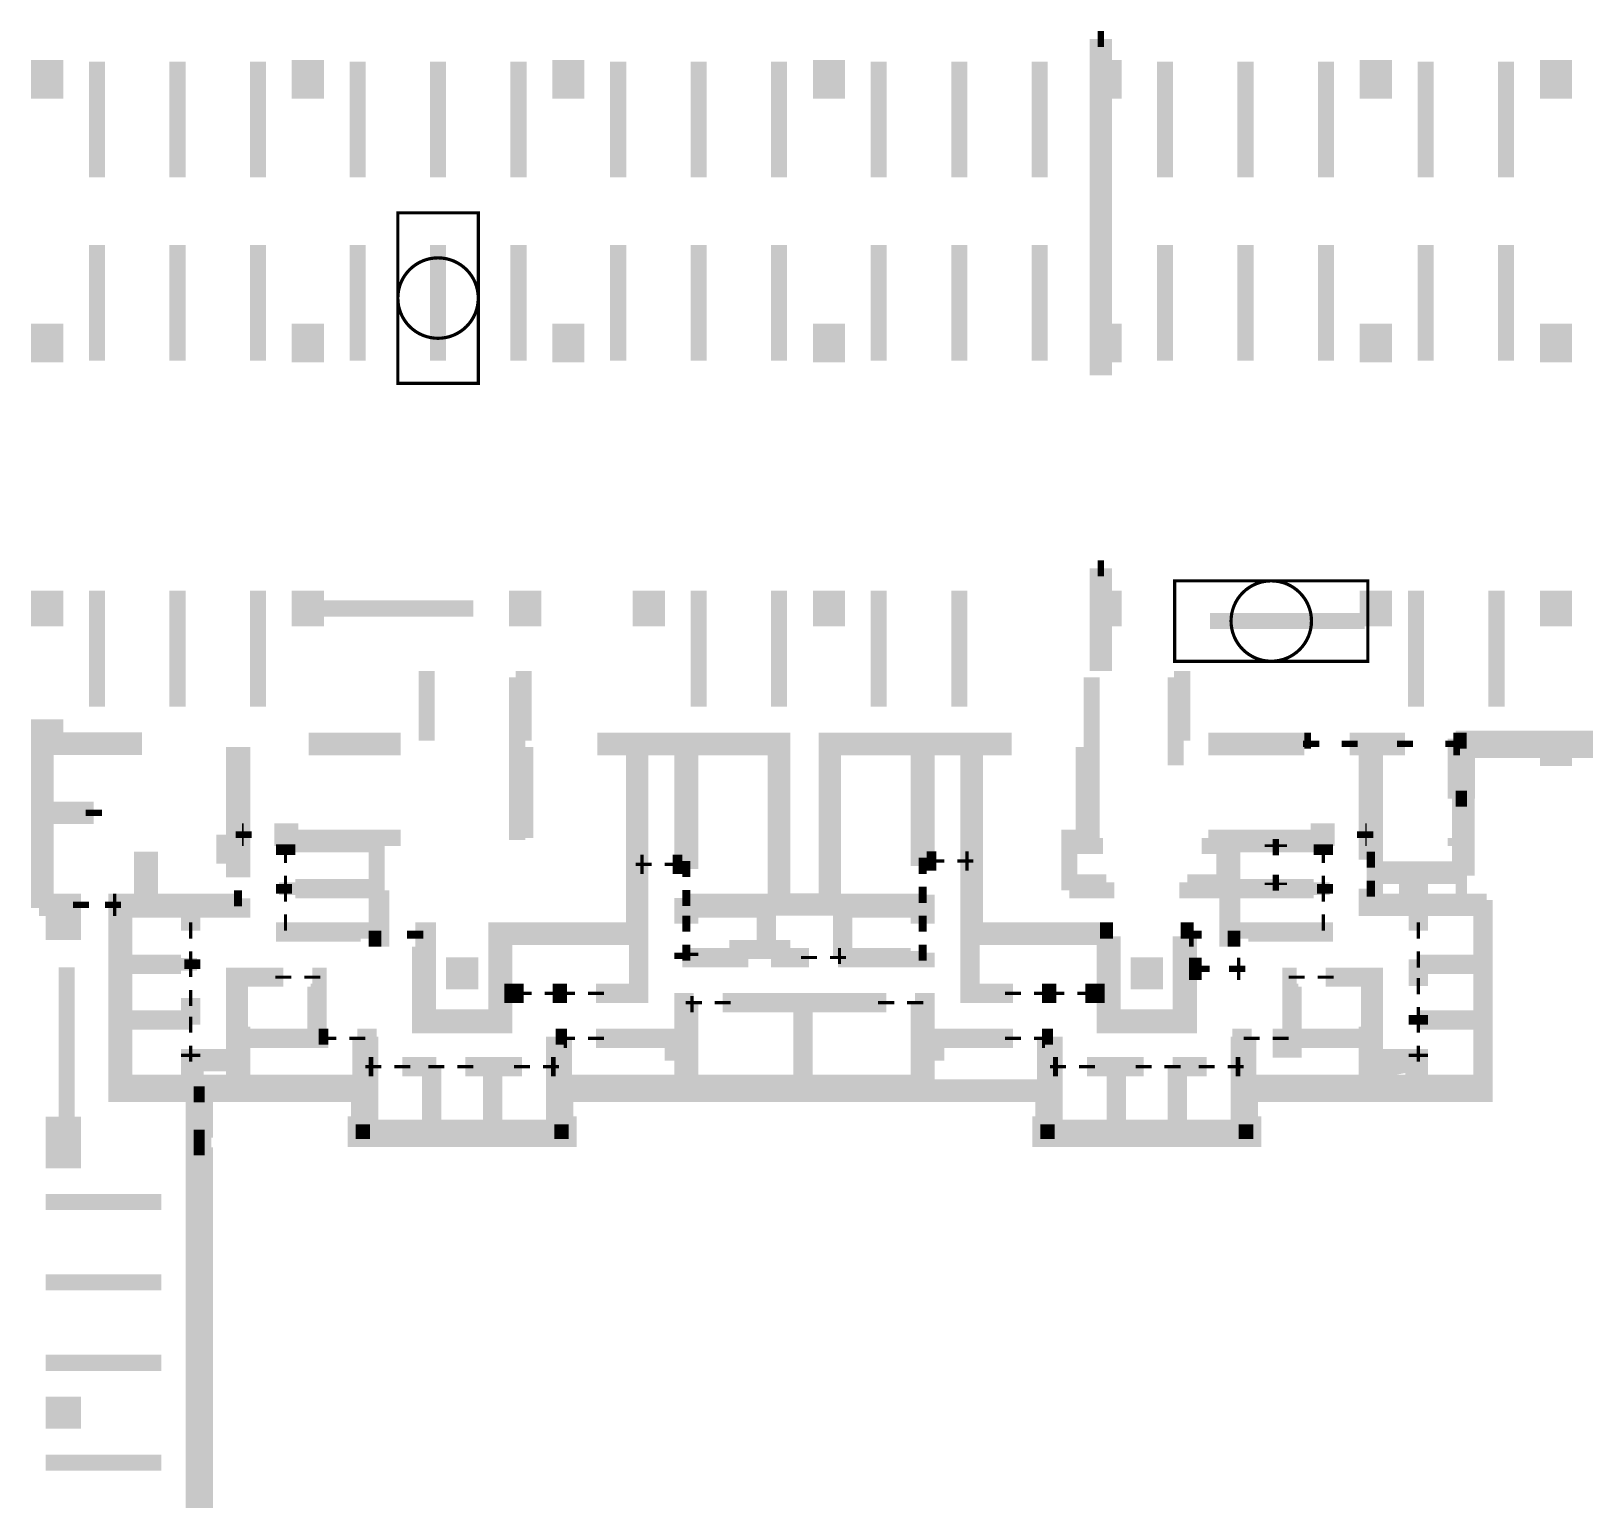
# Model space of a CAD drawing. Header units: millimetres. Extents: x 0 to 1249171, y -42321 to 335084.
# Drawn here: x 1092517 to 1140817, y 82239 to 127900 of the extents above; entities that cross this region are included whole.
import ezdxf

# ---------------------------------------------------------------- set-up
doc = ezdxf.new("R2010")
doc.units = ezdxf.units.MM
doc.header["$LTSCALE"] = 1000
for name, color, linetype in [('P_core', 1, 'Continuous'), ('P_lot', 5, 'Continuous'), ('留孔', 1, 'Continuous')]:
    doc.layers.add(name, color=color, linetype=linetype)
doc.layers.add('P_wall', color=7, linetype='Continuous', lineweight=50)

msp = doc.modelspace()

# ---------------------------------------------------------------- hatches: boundary and pattern name
at = {"layer": 'P_wall'}
for points in [[(1130407, 94860), (1137947, 94860), (1137947, 100840), (1137147, 100840), (1137147, 105550), (1139888, 105550), (1139888, 105900), (1137125, 105900), (1136797, 105900), (1136797, 102820), (1136547, 102820), (1136547, 102570), (1136797, 102570), (1136797, 100840), (1135647, 100840), (1135647, 100660), (1135647, 100490), (1137597, 100490), (1137597, 95210), (1134287, 95210), (1134287, 96950), (1134037, 96950), (1134037, 95210), (1130357, 95210), (1130357, 96640), (1130057, 96640), (1130057, 95160), (1130057, 93910), (1130407, 93910)], [(1124337, 95160), (1124337, 96640), (1124037, 96640), (1124037, 95210), (1120357, 95210), (1120357, 97750), (1120107, 97750), (1120107, 95210), (1113007, 95210), (1113007, 97750), (1112757, 97750), (1112757, 95210), (1109077, 95210), (1109077, 96640), (1108777, 96640), (1108777, 95160), (1108777, 93910), (1109127, 93910), (1109127, 94860), (1123987, 94860), (1123987, 93910), (1124337, 93910)], [(1103057, 95160), (1103057, 95160), (1103057, 96640), (1102757, 96640), (1102757, 95210), (1099077, 95210), (1099077, 96950), (1098827, 96950), (1098827, 95210), (1097517, 95210), (1097517, 92423), (1097867, 92423), (1097867, 94860), (1102707, 94860), (1102707, 93910), (1103057, 93910)], [(1103057, 93910), (1102607, 93910), (1102607, 93460), (1103057, 93460)], [(1103057, 93860), (1102657, 93860), (1102657, 93460), (1103057, 93460)], [(1108777, 93810), (1103057, 93810), (1103057, 93460), (1108777, 93460)], [(1109227, 93910), (1108777, 93910), (1108777, 93460), (1109227, 93460)], [(1124337, 93910), (1123887, 93910), (1123887, 93460), (1124337, 93460)], [(1130057, 93810), (1124337, 93810), (1124337, 93460), (1130057, 93460)], [(1130507, 93910), (1130057, 93910), (1130057, 93460), (1130507, 93460)]]:
    msp.add_hatch(color=256, dxfattribs=at).paths.add_polyline_path(points)

# ---------------------------------------------------------------- linework, layer by layer
at = {"layer": 'P_core'}
for points in [[(1105417, 99110), (1106417, 99110), (1105417, 98110), (1106417, 98110)], [(1127697, 99110), (1126697, 99110), (1127697, 98110), (1126697, 98110)]]:
    msp.add_solid(points, dxfattribs=at)
at = {"layer": 'P_lot', "extrusion": (5.18032e-09, 4.98983e-22, 1), "const_width": 500, "elevation": 0}
for points in [[(1094567, 123350), (1094567, 126950)], [(1097067, 123350), (1097067, 126950)], [(1099567, 123350), (1099567, 126950)], [(1102667, 123350), (1102667, 126950)], [(1105167, 123350), (1105167, 126950)], [(1107667, 123350), (1107667, 126950)], [(1110767, 123350), (1110767, 126950)], [(1113267, 123350), (1113267, 126950)], [(1115767, 123350), (1115767, 126950)], [(1118867, 123350), (1118867, 126950)], [(1121367, 123350), (1121367, 126950)], [(1123867, 123350), (1123867, 126950)], [(1127767, 123350), (1127767, 126950)], [(1130267, 123350), (1130267, 126950)], [(1132767, 123350), (1132767, 126950)], [(1135867, 123350), (1135867, 126950)], [(1138367, 123350), (1138367, 126950)], [(1094567, 106900), (1094567, 110500)], [(1097067, 106900), (1097067, 110500)], [(1099567, 106900), (1099567, 110500)], [(1113267, 106900), (1113267, 110500)], [(1115767, 106900), (1115767, 110500)], [(1118867, 106900), (1118867, 110500)], [(1121367, 106900), (1121367, 110500)], [(1135567, 106900), (1135567, 110500)], [(1138067, 106900), (1138067, 110500)]]:
    msp.add_lwpolyline(points, dxfattribs=at)
at = {"layer": 'P_lot', "extrusion": (5.18032e-09, -4.98983e-22, 1), "const_width": 500, "elevation": 0}
for points in [[(1094567, 121250), (1094567, 117650)], [(1097067, 121250), (1097067, 117650)], [(1099567, 121250), (1099567, 117650)], [(1102667, 121250), (1102667, 117650)], [(1105167, 121250), (1105167, 117650)], [(1107667, 121250), (1107667, 117650)], [(1110767, 121250), (1110767, 117650)], [(1113267, 121250), (1113267, 117650)], [(1115767, 121250), (1115767, 117650)], [(1118867, 121250), (1118867, 117650)], [(1121367, 121250), (1121367, 117650)], [(1123867, 121250), (1123867, 117650)], [(1127767, 121250), (1127767, 117650)], [(1130267, 121250), (1130267, 117650)], [(1132767, 121250), (1132767, 117650)], [(1135867, 121250), (1135867, 117650)], [(1138367, 121250), (1138367, 117650)]]:
    msp.add_lwpolyline(points, dxfattribs=at)
at = {"layer": 'P_lot', "extrusion": (-8.27181e-22, 5.18032e-09, 1), "const_width": 500, "elevation": 0}
msp.add_lwpolyline([(1101467, 109950), (1106267, 109950)], dxfattribs=at)
at = {"layer": 'P_lot', "extrusion": (8.27181e-22, 5.18032e-09, 1), "const_width": 500, "elevation": 0}
msp.add_lwpolyline([(1133967, 109560), (1129167, 109560)], dxfattribs=at)
at = {"layer": 'P_lot', "extrusion": (-5.18032e-09, -8.18563e-22, 1), "const_width": 500, "elevation": 0}
msp.add_lwpolyline([(1093625, 94000), (1093625, 98800)], dxfattribs=at)
at = {"layer": 'P_lot', "extrusion": (-5.07062e-22, -5.18032e-09, 1), "const_width": 500, "elevation": 0}
for points in [[(1096567, 91500), (1092967, 91500)], [(1096567, 89000), (1092967, 89000)], [(1096567, 86500), (1092967, 86500)], [(1096567, 83400), (1092967, 83400)]]:
    msp.add_lwpolyline(points, dxfattribs=at)
at = {"layer": 'P_wall', "const_width": 500}
for points in [[(1125667, 127650), (1125667, 117200)], [(1125867, 127650), (1125867, 117200)], [(1093267, 126750), (1092767, 126750), (1092767, 126050), (1093267, 126050), (1093267, 126750)], [(1101367, 126750), (1100867, 126750), (1100867, 126050), (1101367, 126050), (1101367, 126750)], [(1109467, 126750), (1108967, 126750), (1108967, 126050), (1109467, 126050), (1109467, 126750)], [(1117567, 126750), (1117067, 126750), (1117067, 126050), (1117567, 126050), (1117567, 126750)], [(1126167, 126750), (1125667, 126750), (1125667, 126050), (1126167, 126050), (1126167, 126750)], [(1134567, 126750), (1134067, 126750), (1134067, 126050), (1134567, 126050), (1134567, 126750)], [(1140167, 126750), (1139667, 126750), (1139667, 126050), (1140167, 126050), (1140167, 126750)], [(1093267, 118550), (1092767, 118550), (1092767, 117850), (1093267, 117850), (1093267, 118550)], [(1101367, 118550), (1100867, 118550), (1100867, 117850), (1101367, 117850), (1101367, 118550)], [(1109467, 118550), (1108967, 118550), (1108967, 117850), (1109467, 117850), (1109467, 118550)], [(1117567, 118550), (1117067, 118550), (1117067, 117850), (1117567, 117850), (1117567, 118550)], [(1126167, 118550), (1125667, 118550), (1125667, 117850), (1126167, 117850), (1126167, 118550)], [(1134567, 118550), (1134067, 118550), (1134067, 117850), (1134567, 117850), (1134567, 118550)], [(1140167, 118550), (1139667, 118550), (1139667, 117850), (1140167, 117850), (1140167, 118550)], [(1125667, 111200), (1125667, 108010)], [(1125867, 111200), (1125867, 108010)], [(1092767, 109650), (1093267, 109650), (1093267, 110250), (1092767, 110250), (1092767, 109650)], [(1100867, 109650), (1101367, 109650), (1101367, 110250), (1100867, 110250), (1100867, 109650)], [(1107627, 109650), (1108127, 109650), (1108127, 110250), (1107627, 110250), (1107627, 109650)], [(1111467, 109650), (1111967, 109650), (1111967, 110250), (1111467, 110250), (1111467, 109650)], [(1117067, 109650), (1117567, 109650), (1117567, 110250), (1117067, 110250), (1117067, 109650)], [(1125667, 109650), (1126167, 109650), (1126167, 110250), (1125667, 110250), (1125667, 109650)], [(1134067, 109650), (1134567, 109650), (1134567, 110250), (1134067, 110250), (1134067, 109650)], [(1139667, 109650), (1140167, 109650), (1140167, 110250), (1139667, 110250), (1139667, 109650)], [(1104817, 108010), (1104817, 105840)], [(1107827, 108010), (1107827, 105840)], [(1128297, 108010), (1128297, 105840)], [(1107627, 107810), (1107627, 102750)], [(1125487, 107810), (1125487, 102750)], [(1128097, 107810), (1128097, 105075)], [(1092767, 105650), (1093267, 105650), (1093267, 106250), (1092767, 106250), (1092767, 105650)], [(1092767, 105650), (1092767, 100638)], [(1092967, 105650), (1092967, 100838)], [(1095967, 105850), (1093017, 105850)], [(1095967, 105650), (1093017, 105650)], [(1099077, 105640), (1099077, 102570), (1098627, 102570), (1098627, 102370), (1099077, 102370), (1099077, 101840), (1098827, 101840), (1098827, 102270), (1098527, 102270), (1098527, 102670), (1098827, 102670), (1098827, 105640)], [(1101147, 105840), (1104007, 105840)], [(1101147, 105640), (1104007, 105640)], [(1104457, 99940), (1104857, 99940), (1104857, 97240), (1106977, 97240), (1106977, 99940), (1111257, 99940), (1111257, 105640)], [(1107877, 105640), (1107877, 102820)], [(1122997, 105840), (1117247, 105840), (1117247, 105840), (1117247, 105840), (1117247, 100850), (1115867, 100850), (1115867, 105840), (1115867, 105840), (1115867, 105840), (1110117, 105840)], [(1122997, 105640), (1117447, 105640), (1117447, 105640), (1117447, 105640), (1117447, 100650), (1115667, 100650), (1115667, 105640), (1115667, 105640), (1115667, 105640), (1110117, 105640)], [(1111457, 102050), (1111457, 105640)], [(1112757, 102050), (1112757, 105640)], [(1113007, 101850), (1113007, 105640)], [(1120107, 101950), (1120107, 105640)], [(1120357, 102150), (1120357, 105640)], [(1121657, 102750), (1121657, 105640)], [(1121657, 102150), (1121657, 105640)], [(1125747, 99940), (1121857, 99940), (1121857, 105640)], [(1125237, 105640), (1125237, 102820)], [(1125237, 105640), (1125237, 102820)], [(1125487, 105640), (1125487, 102750)], [(1132097, 105840), (1129107, 105840)], [(1132097, 105840), (1129107, 105840)], [(1132097, 105640), (1129107, 105640)], [(1132097, 105640), (1129107, 105640)], [(1132097, 105840), (1132307, 105840)], [(1132297, 105640), (1132307, 105640)], [(1132307, 105640), (1132307, 105840)], [(1133507, 105640), (1133507, 105840)], [(1133507, 105840), (1135227, 105840)], [(1133507, 105640), (1135227, 105640)], [(1134037, 102140), (1134037, 105640)], [(1134087, 102570), (1134087, 105640)], [(1134287, 102140), (1134287, 105640)], [(1134287, 100840), (1134287, 105640)], [(1135227, 105640), (1135227, 105840)], [(1136727, 105640), (1136727, 105840)], [(1136727, 105840), (1137137, 105840)], [(1136727, 105640), (1136937, 105640)], [(1136797, 105900), (1164967, 105900)], [(1136797, 104040), (1136797, 105900)], [(1136937, 105640), (1136937, 101840)], [(1137137, 105840), (1137137, 101640)], [(1137147, 105550), (1137147, 104040)], [(1164617, 105550), (1137147, 105550)], [(1139667, 105300), (1140167, 105300), (1140167, 105900), (1139667, 105900), (1139667, 105300)], [(1094467, 103700), (1092967, 103700)], [(1094467, 103700), (1094467, 103500)], [(1137147, 104040), (1136797, 104040)], [(1094467, 103500), (1092967, 103500)], [(1099127, 103020), (1099077, 103020)], [(1099127, 102820), (1099077, 102820)], [(1099127, 103020), (1099127, 102820)], [(1103257, 102820), (1100577, 102820), (1100577, 103020), (1100327, 103020), (1100327, 102820), (1100377, 102820), (1100377, 102620), (1103257, 102620)], [(1104007, 102820), (1103257, 102820), (1103257, 99940), (1100477, 99940), (1100477, 100190)], [(1104007, 102820), (1103257, 102820), (1103257, 101250)], [(1125237, 102820), (1124537, 102820)], [(1129107, 102820), (1129857, 102820), (1129857, 101250)], [(1129107, 102820), (1129857, 102820), (1129857, 101250)], [(1129857, 99940), (1129857, 102820), (1129107, 102820)], [(1129107, 102820), (1129857, 102820), (1129857, 99940), (1132637, 99940), (1132637, 100190)], [(1129857, 102820), (1129107, 102820)], [(1129857, 102820), (1132537, 102820), (1132537, 103020), (1132787, 103020), (1132787, 102820), (1132737, 102820), (1132737, 102620), (1129857, 102620)], [(1129857, 102820), (1129857, 99940)], [(1133987, 103020), (1134037, 103020)], [(1133987, 103020), (1133987, 102820)], [(1133987, 102820), (1134037, 102820)], [(1095967, 101260), (1095967, 102390)], [(1096217, 101260), (1096217, 102390)], [(1100377, 102290), (1100377, 102620)], [(1100377, 102290), (1100477, 102290)], [(1100477, 102290), (1100477, 102620)], [(1120357, 102150), (1120657, 102150)], [(1120657, 102150), (1120657, 102050)], [(1121557, 102150), (1121657, 102150)], [(1121557, 102150), (1121557, 102050)], [(1125747, 99740), (1121657, 99740), (1121657, 102550)], [(1125837, 102570), (1124787, 102570), (1124787, 101440), (1125937, 101440)], [(1128907, 102570), (1129607, 102570), (1129607, 101440), (1128457, 101440)], [(1131107, 102531), (1131107, 102620)], [(1131307, 102531), (1131107, 102531)], [(1131307, 102531), (1131307, 102620)], [(1132637, 102290), (1132637, 102620)], [(1132737, 102290), (1132637, 102290)], [(1132737, 102290), (1132737, 102620)], [(1107367, 99740), (1111457, 99740), (1111457, 101950)], [(1111557, 102050), (1111457, 102050)], [(1111557, 101950), (1111457, 101950)], [(1111557, 102050), (1111557, 101950)], [(1112757, 102050), (1112457, 102050)], [(1112457, 102050), (1112457, 101950)], [(1112757, 101950), (1112457, 101950)], [(1112757, 101850), (1112757, 101950)], [(1113007, 101850), (1112757, 101850)], [(1120107, 101950), (1120357, 101950)], [(1120357, 101950), (1120357, 102050)], [(1120357, 102050), (1120657, 102050)], [(1121557, 102050), (1121657, 102050)], [(1134037, 102140), (1134287, 102140)], [(1136937, 101840), (1134287, 101840)], [(1103007, 93810), (1103007, 95210), (1095417, 95210), (1095417, 100590), (1096217, 100590), (1096217, 101260), (1095967, 101260), (1095967, 100840), (1095167, 100840), (1095167, 94860), (1102807, 94860), (1102807, 93460)], [(1100377, 101090), (1100377, 101390)], [(1100377, 101390), (1100477, 101390)], [(1103257, 101290), (1100477, 101290), (1100477, 101390)], [(1100477, 101090), (1100477, 101190), (1103257, 101190)], [(1103407, 101190), (1103407, 99690), (1103257, 99690)], [(1124787, 101190), (1125937, 101190), (1125937, 101440)], [(1129707, 101190), (1128457, 101190), (1128457, 101440)], [(1129857, 99690), (1129707, 99690), (1129707, 101190)], [(1129707, 101190), (1129707, 99690), (1129857, 99690)], [(1129857, 101290), (1132637, 101290), (1132637, 101390)], [(1132637, 101090), (1132637, 101190), (1129857, 101190)], [(1131107, 101431), (1131107, 101350)], [(1131307, 101431), (1131107, 101431)], [(1131307, 101431), (1131307, 101350)], [(1132737, 101390), (1132637, 101390)], [(1132737, 101090), (1132737, 101390)], [(1134037, 101240), (1134287, 101240)], [(1136947, 100640), (1135587, 100640), (1135587, 101040), (1135387, 101040), (1135387, 100640), (1134037, 100640), (1134037, 101240)], [(1137137, 101640), (1134287, 101640)], [(1134287, 101240), (1134287, 100840), (1135287, 100840), (1135287, 101140), (1135687, 101140), (1135687, 100840), (1136947, 100840)], [(1092967, 100838), (1094067, 100838)], [(1095067, 100838), (1095167, 100838)], [(1096217, 100840), (1098827, 100840), (1098827, 100940)], [(1096217, 100590), (1099077, 100590), (1099077, 100940)], [(1097827, 100840), (1098827, 100840)], [(1099077, 100940), (1098827, 100940)], [(1100377, 101090), (1100477, 101090)], [(1112757, 100150), (1112757, 100950)], [(1113007, 100950), (1112757, 100950)], [(1113007, 100150), (1113007, 100950)], [(1113007, 100840), (1115667, 100840)], [(1117447, 100840), (1120107, 100840)], [(1120107, 100150), (1120107, 101050)], [(1120107, 101050), (1120357, 101050)], [(1120357, 100150), (1120357, 101050)], [(1132737, 101090), (1132637, 101090)], [(1134287, 100840), (1137767, 100840)], [(1092767, 100638), (1094067, 100638)], [(1095067, 100638), (1095167, 100638)], [(1097427, 99940), (1097427, 100590)], [(1097527, 99940), (1097527, 100590)], [(1113007, 100590), (1115317, 100590)], [(1115317, 100590), (1115317, 99400)], [(1115417, 100650), (1117697, 100650)], [(1115417, 100650), (1115417, 99400)], [(1117697, 100650), (1117697, 99150)], [(1120107, 100590), (1117797, 100590), (1117797, 99150)], [(1134087, 100640), (1137947, 100640)], [(1135587, 99940), (1135587, 100640)], [(1135687, 99940), (1135687, 100640)], [(1137597, 100490), (1137597, 95210)], [(1137597, 100490), (1137597, 95210)], [(1097427, 99940), (1097527, 99940)], [(1102757, 99840), (1100377, 99840), (1100377, 100190)], [(1100377, 100190), (1100477, 100190)], [(1104457, 99940), (1104457, 99690)], [(1104457, 99690), (1104607, 99690), (1104607, 96990), (1107227, 96990), (1107227, 99740), (1107367, 99740)], [(1111457, 99740), (1111457, 97940), (1110077, 97940)], [(1111357, 99740), (1111357, 98040), (1110077, 98040)], [(1113007, 100150), (1112757, 100150)], [(1120107, 100150), (1120357, 100150)], [(1121657, 99740), (1121657, 97940), (1123037, 97940)], [(1121757, 99740), (1121757, 98040), (1123037, 98040)], [(1125747, 99940), (1126147, 99940)], [(1128507, 99690), (1128507, 96990), (1125887, 96990), (1125887, 99740), (1125747, 99740)], [(1128257, 99760), (1128257, 97240), (1126137, 97240), (1126137, 99760)], [(1128657, 99940), (1128247, 99940)], [(1128657, 99940), (1128657, 99690)], [(1130357, 99840), (1132737, 99840), (1132737, 100190)], [(1132737, 100190), (1132637, 100190)], [(1135687, 99940), (1135587, 99940)], [(1103007, 99690), (1103407, 99690)], [(1112757, 99050), (1114567, 99050), (1114567, 99300), (1115767, 99300), (1115767, 99050), (1116697, 99050)], [(1112757, 99050), (1112757, 99250)], [(1113007, 99250), (1112757, 99250)], [(1113007, 99150), (1114467, 99150), (1114467, 99400), (1115317, 99400)], [(1113007, 99150), (1113007, 99250)], [(1115417, 99400), (1115867, 99400), (1115867, 99150), (1116697, 99150)], [(1117597, 99050), (1120357, 99050), (1120357, 99250)], [(1117797, 99150), (1120107, 99150), (1120107, 99250)], [(1120107, 99250), (1120357, 99250)], [(1128657, 99690), (1128507, 99690)], [(1130107, 99690), (1129707, 99690)], [(1095417, 98940), (1097427, 98940), (1097427, 99040)], [(1097427, 98740), (1097427, 98840), (1095417, 98840)], [(1097427, 99040), (1097527, 99040)], [(1097527, 98740), (1097527, 99040)], [(1116697, 99050), (1116697, 99150)], [(1116697, 99050), (1116697, 99150)], [(1117597, 99150), (1117697, 99150)], [(1117597, 99050), (1117597, 99150)], [(1117597, 99050), (1117597, 99150)], [(1128907, 98850), (1128507, 98850)], [(1128907, 98650), (1128907, 98850)], [(1130007, 98650), (1130007, 98850)], [(1130107, 98850), (1130007, 98850)], [(1135587, 98210), (1135587, 99040)], [(1135687, 99040), (1135587, 99040)], [(1135687, 98210), (1135687, 99040)], [(1137747, 98940), (1135687, 98940)], [(1137747, 98840), (1135687, 98840)], [(1097427, 98740), (1097527, 98740)], [(1100357, 98540), (1098827, 98540), (1098827, 95210)], [(1099007, 95210), (1099007, 98440), (1100357, 98440)], [(1100357, 98540), (1100357, 98440)], [(1101457, 96640), (1101457, 98540), (1101257, 98540)], [(1101257, 98540), (1101257, 98440)], [(1101257, 98440), (1101357, 98440), (1101357, 96640)], [(1128507, 98650), (1128907, 98650)], [(1130007, 98650), (1130107, 98650)], [(1134107, 96540), (1131757, 96540), (1131757, 96240), (1131357, 96240), (1131357, 96640), (1131457, 96640), (1131457, 96340), (1131657, 96340), (1131657, 98540), (1131857, 98540)], [(1131857, 98440), (1131757, 98440), (1131757, 96640), (1134107, 96640)], [(1131857, 98540), (1131857, 98440)], [(1132757, 98540), (1134287, 98540), (1134287, 95210)], [(1132757, 98540), (1132757, 98440)], [(1134107, 95210), (1134107, 98440), (1132757, 98440)], [(1097427, 97010), (1097427, 97840)], [(1097427, 97840), (1097527, 97840)], [(1097527, 97010), (1097527, 97840)], [(1107827, 98040), (1107227, 98040)], [(1107827, 97940), (1107227, 97940)], [(1107827, 98040), (1107827, 97940)], [(1109177, 98040), (1108727, 98040)], [(1108727, 98040), (1108727, 97940)], [(1109177, 97940), (1108727, 97940)], [(1109177, 98040), (1109177, 97940)], [(1110077, 98040), (1110077, 97940)], [(1123037, 98040), (1123037, 97940)], [(1123937, 98040), (1124387, 98040)], [(1123937, 98040), (1123937, 97940)], [(1123937, 97940), (1124387, 97940)], [(1124387, 98040), (1124387, 97940)], [(1125287, 98040), (1125887, 98040)], [(1125287, 98040), (1125287, 97940)], [(1125287, 97940), (1125887, 97940)], [(1135687, 98210), (1135587, 98210)], [(1112757, 97750), (1112757, 95210), (1109077, 95210), (1109077, 96640)], [(1112757, 97750), (1112757, 95210), (1109077, 95210), (1109077, 96640)], [(1112757, 95060), (1112757, 97750), (1113117, 97750)], [(1120107, 97750), (1120107, 95210), (1113007, 95210), (1113007, 97750)], [(1120107, 97750), (1120107, 95210), (1113007, 95210), (1113007, 97750)], [(1113007, 95060), (1113007, 97650)], [(1113007, 97650), (1113117, 97650)], [(1113117, 97750), (1113117, 97650)], [(1119097, 97750), (1114017, 97750)], [(1114017, 97750), (1114017, 97650)], [(1114017, 97650), (1119097, 97650)], [(1116457, 97650), (1116457, 95060)], [(1116557, 97650), (1116557, 95060)], [(1119097, 97750), (1119097, 97650)], [(1119997, 97750), (1119997, 97650)], [(1120357, 95060), (1120357, 97750), (1119997, 97750)], [(1120107, 95060), (1120107, 97650), (1119997, 97650)], [(1095417, 97210), (1097427, 97210)], [(1095417, 97110), (1097427, 97110)], [(1097427, 97010), (1097527, 97010)], [(1102757, 96640), (1102757, 95210), (1099077, 95210), (1099077, 96950)], [(1102757, 96640), (1102757, 95210), (1099077, 95210), (1099077, 96950)], [(1134037, 95210), (1134037, 96950)], [(1134037, 95210), (1134037, 96950)], [(1134287, 96950), (1134287, 95210)], [(1134287, 96950), (1134287, 95210)], [(1135587, 97010), (1135587, 97310)], [(1135687, 97310), (1135587, 97310)], [(1135687, 97010), (1135587, 97010)], [(1135687, 97010), (1135687, 97310)], [(1137747, 97210), (1135687, 97210)], [(1137747, 97110), (1135687, 97110)], [(1099007, 96640), (1101357, 96640)], [(1099007, 96540), (1101757, 96540)], [(1101457, 96640), (1101757, 96640)], [(1101757, 96640), (1101757, 96540)], [(1102657, 96640), (1103007, 96640), (1103007, 95210)], [(1102657, 96640), (1102657, 96540)], [(1102657, 96540), (1102757, 96540), (1102757, 95210)], [(1103057, 95160), (1103057, 96640)], [(1103057, 95160), (1103057, 96640)], [(1108777, 96640), (1108777, 93910)], [(1108777, 96640), (1108777, 93910)], [(1108827, 96640), (1109177, 96640)], [(1108827, 96640), (1108827, 95060)], [(1109077, 96540), (1109077, 95060)], [(1109077, 96540), (1109177, 96540)], [(1109177, 96640), (1109177, 96540)], [(1110077, 96640), (1112557, 96640), (1112557, 96240), (1112757, 96240)], [(1110077, 96640), (1110077, 96540)], [(1110077, 96540), (1112457, 96540), (1112457, 96140), (1112757, 96140)], [(1120357, 96240), (1120557, 96240), (1120557, 96640), (1123037, 96640)], [(1120357, 95060), (1120357, 96540)], [(1120357, 96140), (1120657, 96140), (1120657, 96540), (1123037, 96540)], [(1123037, 96640), (1123037, 96540)], [(1124287, 96640), (1123937, 96640)], [(1123937, 96640), (1123937, 96540)], [(1124037, 96540), (1123937, 96540)], [(1124037, 96540), (1124037, 95060)], [(1124037, 96540), (1124037, 95060)], [(1124287, 96640), (1124287, 95060)], [(1124287, 96640), (1124287, 95060)], [(1124337, 96640), (1124337, 93910)], [(1124337, 96640), (1124337, 93910)], [(1130057, 93910), (1130057, 96640)], [(1130057, 93910), (1130057, 96640)], [(1130457, 96640), (1130107, 96640), (1130107, 95210)], [(1130357, 96640), (1130357, 95210)], [(1130357, 96640), (1130357, 95210)], [(1130457, 96540), (1130357, 96540), (1130357, 95210)], [(1130457, 96640), (1130457, 96540)], [(1131357, 96640), (1131357, 96540)], [(1134107, 95210), (1134107, 96540)], [(1097427, 96010), (1097427, 96110)], [(1097427, 96110), (1097527, 96110)], [(1098827, 96010), (1097427, 96010), (1097427, 95210)], [(1097527, 96010), (1097527, 96110)], [(1134287, 96010), (1135687, 96010), (1135687, 95210)], [(1135587, 96010), (1135587, 96110)], [(1135687, 96110), (1135587, 96110)], [(1135687, 96010), (1135687, 96110)], [(1098827, 95810), (1097627, 95810), (1097627, 95210)], [(1103157, 95760), (1103007, 95760)], [(1103157, 95660), (1103007, 95660)], [(1103157, 95760), (1103157, 95660)], [(1105117, 95760), (1104057, 95760)], [(1104057, 95760), (1104057, 95660)], [(1105117, 95660), (1104057, 95660)], [(1104917, 95660), (1104917, 93810)], [(1105017, 95660), (1105017, 93810)], [(1105117, 95760), (1105117, 95660)], [(1107777, 95760), (1106017, 95760)], [(1106017, 95760), (1106017, 95660)], [(1107777, 95660), (1106017, 95660)], [(1106817, 95660), (1106817, 93810)], [(1106917, 95660), (1106917, 93810)], [(1107777, 95760), (1107777, 95660)], [(1108827, 95760), (1108677, 95760)], [(1108677, 95760), (1108677, 95660)], [(1108827, 95660), (1108677, 95660)], [(1124287, 95760), (1124437, 95760)], [(1124287, 95660), (1124437, 95660)], [(1124437, 95760), (1124437, 95660)], [(1125337, 95760), (1127097, 95760)], [(1125337, 95760), (1125337, 95660)], [(1125337, 95660), (1127097, 95660)], [(1126197, 95660), (1126197, 93810)], [(1126297, 95660), (1126297, 93810)], [(1127097, 95760), (1127097, 95660)], [(1127997, 95760), (1129057, 95760)], [(1127997, 95760), (1127997, 95660)], [(1127997, 95660), (1129057, 95660)], [(1128097, 95660), (1128097, 93810)], [(1128197, 95660), (1128197, 93810)], [(1129057, 95760), (1129057, 95660)], [(1129957, 95760), (1130107, 95760)], [(1129957, 95760), (1129957, 95660)], [(1129957, 95760), (1130107, 95760)], [(1129957, 95760), (1129957, 95660)], [(1129957, 95660), (1130107, 95660)], [(1129957, 95660), (1130107, 95660)], [(1134287, 95810), (1135487, 95810), (1135487, 95210)], [(1135487, 95810), (1134459, 95623), (1134287, 95210)], [(1103007, 93810), (1108827, 93810), (1108827, 95060), (1124287, 95060), (1124287, 93810), (1130057, 93810), (1130057, 95210), (1137747, 95210)], [(1103057, 93910), (1103057, 95160)], [(1103057, 95160), (1103057, 95160)], [(1103057, 93910), (1103057, 95160)], [(1134037, 95210), (1130357, 95210)], [(1134037, 95210), (1130357, 95210)], [(1137597, 95210), (1134287, 95210)], [(1137597, 95210), (1134287, 95210)], [(1097567, 94850), (1097917, 94850)], [(1097567, 93500), (1097567, 94850)], [(1097567, 94850), (1097567, 50890)], [(1097867, 94860), (1102707, 94860)], [(1097867, 94860), (1102707, 94860)], [(1097867, 94850), (1097867, 51190)], [(1097917, 94850), (1097917, 93500)], [(1102707, 94860), (1102707, 93910)], [(1102707, 94860), (1102707, 93910)], [(1102807, 93460), (1109027, 93460), (1109027, 94860), (1124087, 94860), (1124087, 93460), (1130407, 93460), (1130407, 94860), (1137947, 94860)], [(1109127, 93910), (1109127, 94860), (1123987, 94860), (1123987, 93910)], [(1109127, 93910), (1109127, 94860), (1123987, 94860), (1123987, 93910)], [(1130407, 93910), (1130407, 94860)], [(1130407, 94860), (1137947, 94860)], [(1130407, 93910), (1130407, 94860)], [(1130457, 94860), (1137947, 94860)], [(1097917, 93500), (1097567, 93500)], [(1108777, 93810), (1103057, 93810)], [(1108777, 93810), (1103057, 93810)], [(1103057, 93460), (1108777, 93460)], [(1103057, 93460), (1108777, 93460)], [(1130057, 93810), (1124337, 93810)], [(1130057, 93810), (1124337, 93810)], [(1124337, 93460), (1130057, 93460)], [(1124337, 93460), (1130057, 93460)], [(1093817, 92800), (1093817, 93300), (1093217, 93300), (1093217, 92800), (1093817, 92800)], [(1093817, 84700), (1093817, 85200), (1093217, 85200), (1093217, 84700), (1093817, 84700)]]:
    msp.add_lwpolyline(points, dxfattribs=at)
at = {"layer": 'P_wall', "const_width": 500, "elevation": 0}
for points in [[(1125867, 127650), (1125667, 127650)], [(1125867, 111200), (1125667, 111200)], [(1094067, 100838), (1094067, 100638)], [(1095067, 100838), (1095067, 100638)], [(1093817, 99900), (1093817, 100400), (1093217, 100400), (1093217, 99900), (1093817, 99900)], [(1093817, 93400), (1093817, 93900), (1093217, 93900), (1093217, 93400), (1093817, 93400)], [(1097567, 93200), (1097917, 93200)], [(1097567, 50840), (1097567, 93200)], [(1097917, 93200), (1097917, 51190)]]:
    msp.add_lwpolyline(points, dxfattribs=at)
at = {"layer": 'P_wall', "extrusion": (0, -1, 0), "const_width": 500, "elevation": -117200}
msp.add_lwpolyline([(1125867, 0), (1125667, 0)], dxfattribs=at)
at = {"layer": 'P_wall', "const_width": 500}
for points in [[(1134287, 95810), (1135487, 95810), (1135487, 95210), (1134287, 95210)], [(1103057, 93910), (1102607, 93910), (1102607, 93460), (1103057, 93460)], [(1103057, 93910), (1102607, 93910), (1102607, 93460), (1103057, 93460)], [(1103057, 93860), (1102657, 93860), (1102657, 93460), (1103057, 93460)], [(1109227, 93910), (1108777, 93910), (1108777, 93460), (1109227, 93460)], [(1109227, 93910), (1108777, 93910), (1108777, 93460), (1109227, 93460)], [(1123887, 93910), (1124337, 93910), (1124337, 93460), (1123887, 93460)], [(1123887, 93910), (1124337, 93910), (1124337, 93460), (1123887, 93460)], [(1130057, 93910), (1130507, 93910), (1130507, 93460), (1130057, 93460)], [(1130057, 93910), (1130507, 93910), (1130507, 93460), (1130057, 93460)]]:
    msp.add_lwpolyline(points, close=True, dxfattribs=at)
at = {"layer": '留孔', "color": 1, "const_width": 100, "elevation": 0}
for points in [[(1103917, 122250), (1106417, 122250), (1106417, 116950), (1103917, 116950)], [(1128067, 110810), (1134067, 110810), (1134067, 108310), (1128067, 108310)]]:
    msp.add_lwpolyline(points, close=True, dxfattribs=at)
for points in [[(1106417, 119600, 1), (1103917, 119600, 1), (1106417, 119600, 1)], [(1129817, 109560, 1), (1132317, 109560, 1), (1129817, 109560, 1)]]:
    msp.add_lwpolyline(points, format="xyb", dxfattribs=at)

doc.saveas('drawing.dxf')
